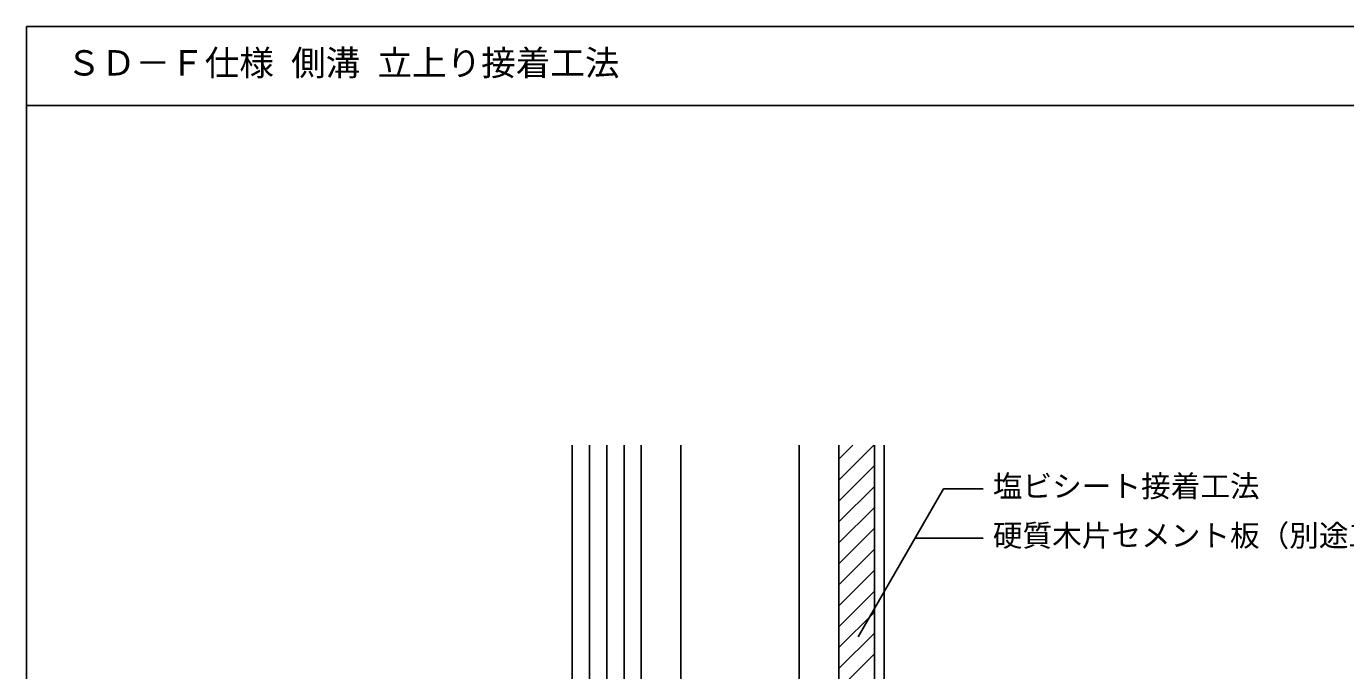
# Model space of a CAD drawing. Units: millimetres, scale not verified. Extents: x -665 to 665, y -465 to 450.
# Drawn here: x -665 to 3, y 124 to 450 of the extents above; entities that cross this region are included whole.
import ezdxf
from ezdxf.enums import TextEntityAlignment as Align

# ---------------------------------------------------------------- set-up
doc = ezdxf.new("R2010")
doc.units = ezdxf.units.MM
doc.header["$LTSCALE"] = 5
for name, color, linetype in [('0-2_線色２（白）', 7, 'Continuous'), ('0-3_線色３（緑）', 3, 'Continuous'), ('0-4_線色４（黄）', 2, 'Continuous'), ('0-5_金属', 7, 'Continuous'), ('0-A_文字', 7, 'Continuous'), ('0-D_断熱・ハッチ', 4, 'Continuous'), ('F-0', 134, 'Continuous')]:
    doc.layers.add(name, color=color, linetype=linetype)
doc.styles.add('ＭＳ ゴシック', font='')
doc.styles.get('ＭＳ ゴシック').set_extended_font_data('MS Gothic')

msp = doc.modelspace()

# ---------------------------------------------------------------- linework, layer by layer
at = {"layer": '0-2_線色２（白）'}
msp.add_line((-235.691, -53.001), (-235.691, 237.874), dxfattribs=at)
at = {"layer": '0-3_線色３（緑）'}
msp.add_line((-388.691, -219.5), (-388.691, 237.874), dxfattribs=at)
at = {"layer": '0-4_線色４（黄）'}
msp.add_line((-230.691, 2.25), (-230.691, 237.874), dxfattribs=at)
at = {"layer": '0-5_金属'}
for p, q in [((-353.691, -219.5), (-353.691, 237.874)), ((-333.691, 237.874), (-333.691, 45.799)), ((-273.691, 237.874), (-273.691, 45.799)), ((-253.691, -219.5), (-253.691, 237.874))]:
    msp.add_line(p, q, dxfattribs=at)
at = {"layer": '0-A_文字'}
for p, q in [((-243.981, 140.818), (-200.691, 215.799)), ((-200.691, 215.799), (-180.691, 215.799)), ((-215.125, 190.799), (-180.691, 190.799))]:
    msp.add_line(p, q, dxfattribs=at)
at = {"layer": '0-D_断熱・ハッチ'}
for p, q in [((-379.941, 237.874), (-379.941, -219.5)), ((-371.191, 237.874), (-371.191, -219.5)), ((-362.441, 237.874), (-362.441, -219.5)), ((-253.691, 220.181), (-235.998, 237.874)), ((-253.691, 230.787), (-246.604, 237.874)), ((-253.691, 209.574), (-235.691, 227.574)), ((-253.691, 198.967), (-235.691, 216.967)), ((-253.691, 188.361), (-235.691, 206.361)), ((-253.691, 177.754), (-235.691, 195.754)), ((-253.691, 167.148), (-235.691, 185.148)), ((-253.691, 156.541), (-235.691, 174.541)), ((-253.691, 145.934), (-235.691, 163.934)), ((-253.691, 135.328), (-235.691, 153.328)), ((-253.691, 124.721), (-235.691, 142.721)), ((-253.691, 114.115), (-235.691, 132.115))]:
    msp.add_line(p, q, dxfattribs=at)
at = {"layer": 'F-0'}
for p, q in [((665, 450), (-665, 450)), ((-665, 450), (-665, -465))]:
    msp.add_line(p, q, dxfattribs=at)
at = {"layer": 'F-0', "color": 6}
msp.add_line((665, 410), (-665, 410), dxfattribs=at)

# ---------------------------------------------------------------- texts
at = {"layer": '0-A_文字', "style": 'ＭＳ ゴシック'}
for s, p in [('塩ビシート接着工法', (-175.691, 208.299)), ('硬質木片セメント板（別途工事）', (-175.691, 183.299))]:
    msp.add_text(s, height=11, dxfattribs=at).set_placement(p, align=Align.BOTTOM_LEFT)
at = {"layer": 'F-0', "color": 7, "style": 'ＭＳ ゴシック'}
msp.add_text('ＳＤ－Ｆ仕様 側溝 立上り接着工法', height=12.83, dxfattribs=at).set_placement((-644.698, 421.25), align=Align.BOTTOM_LEFT)

doc.saveas('drawing.dxf')
